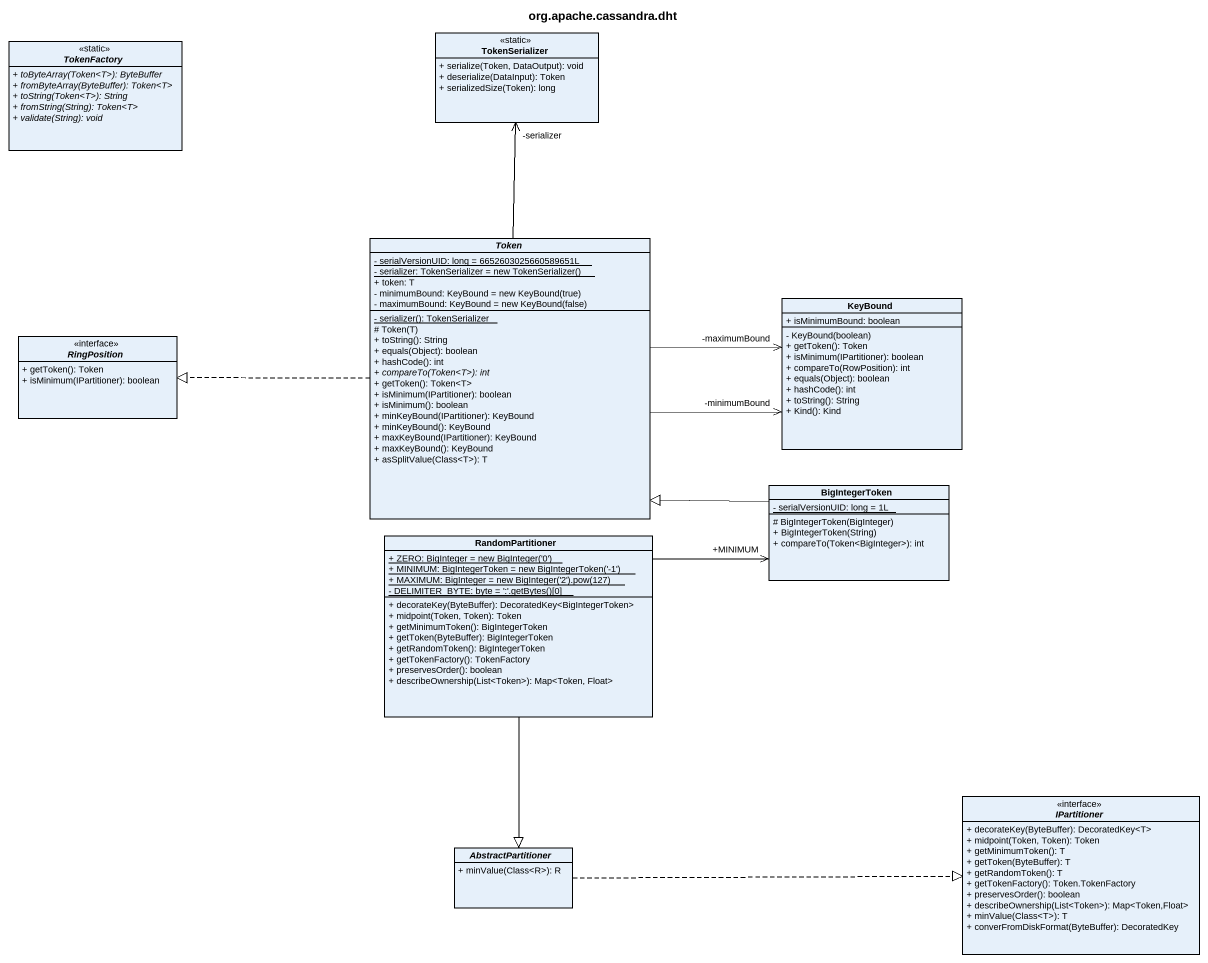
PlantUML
@startuml
title org.apache.cassandra.dht
hide circle
hide empty members
skinparam classAttributeIconSize 0
abstract class TokenFactory <<static>> {
  {abstract} + toByteArray(Token<T>): ByteBuffer
  {abstract} + fromByteArray(ByteBuffer): Token<T>
  {abstract} + toString(Token<T>): String
  {abstract} + fromString(String): Token<T>
  {abstract} + validate(String): void
}
class TokenSerializer <<static>> {
  + serialize(Token, DataOutput): void
  + deserialize(DataInput): Token
  + serializedSize(Token): long
}
abstract class Token {
  {static} - serialVersionUID: long = 6652603025660589651L
  {static} {field} - serializer: TokenSerializer = new TokenSerializer()
  + token: T
  {field} - minimumBound: KeyBound = new KeyBound(true)
  {field} - maximumBound: KeyBound = new KeyBound(false)
  {static} - serializer(): TokenSerializer
  # Token(T)
  + toString(): String
  + equals(Object): boolean
  + hashCode(): int
  {abstract} + compareTo(Token<T>): int
  + getToken(): Token<T>
  + isMinimum(IPartitioner): boolean
  + isMinimum(): boolean
  + minKeyBound(IPartitioner): KeyBound
  + minKeyBound(): KeyBound
  + maxKeyBound(IPartitioner): KeyBound
  + maxKeyBound(): KeyBound
  + asSplitValue(Class<T>): T
}
class KeyBound {
  + isMinimumBound: boolean
  - KeyBound(boolean)
  + getToken(): Token
  + isMinimum(IPartitioner): boolean
  + compareTo(RowPosition): int
  + equals(Object): boolean
  + hashCode(): int
  + toString(): String
  + Kind(): Kind
}
interface RingPosition <<interface>> {
  + getToken(): Token
  + isMinimum(IPartitioner): boolean
}
class BigIntegerToken {
  {static} - serialVersionUID: long = 1L
  # BigIntegerToken(BigInteger)
  + BigIntegerToken(String)
  + compareTo(Token<BigInteger>): int
}
class RandomPartitioner {
  {static} {field} + ZERO: BigInteger = new BigInteger('0')
  {static} {field} + MINIMUM: BigIntegerToken = new BigIntegerToken('-1')
  {static} {field} + MAXIMUM: BigInteger = new BigInteger('2').pow(127)
  {static} {field} - DELIMITER_BYTE: byte = ':'.getBytes()[0]
  + decorateKey(ByteBuffer): DecoratedKey<BigIntegerToken>
  + midpoint(Token, Token): Token
  + getMinimumToken(): BigIntegerToken
  + getToken(ByteBuffer): BigIntegerToken
  + getRandomToken(): BigIntegerToken
  + getTokenFactory(): TokenFactory
  + preservesOrder(): boolean
  + describeOwnership(List<Token>): Map<Token, Float>
}
interface IPartitioner <<interface>> {
  + decorateKey(ByteBuffer): DecoratedKey<T>
  + midpoint(Token, Token): Token
  + getMinimumToken(): T
  + getToken(ByteBuffer): T
  + getRandomToken(): T
  + getTokenFactory(): Token.TokenFactory
  + preservesOrder(): boolean
  + describeOwnership(List<Token>): Map<Token,Float>
  + minValue(Class<T>): T
  + converFromDiskFormat(ByteBuffer): DecoratedKey
}
abstract class AbstractPartitioner {
  + minValue(Class<R>): R
}
Token -up-> "-serializer" TokenSerializer
Token -right-> "-maximumBound" KeyBound
Token -right-> "-minimumBound" KeyBound
Token .left.|> RingPosition
BigIntegerToken -left-|> Token
RandomPartitioner -right-> "+MINIMUM" BigIntegerToken
RandomPartitioner --|> AbstractPartitioner
AbstractPartitioner .right.|> IPartitioner
@enduml
